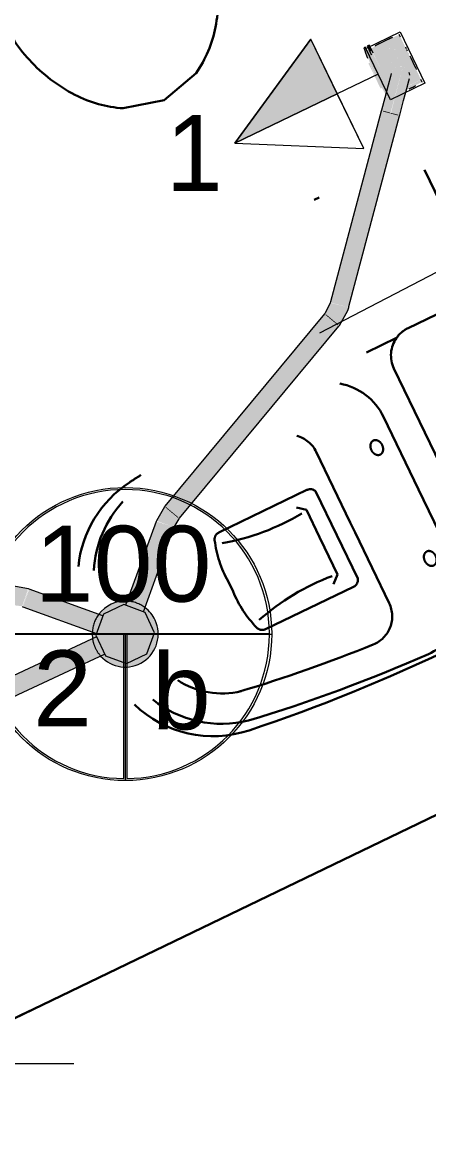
# Model space of a CAD drawing. Header units: metres. Extents: x 4 to 129, y -16 to 26.
# Drawn here: x 37.082 to 37.618, y 18.86 to 20.316 of the extents above; entities that cross this region are included whole.
import ezdxf

# ---------------------------------------------------------------- set-up
doc = ezdxf.new("R2010")
doc.units = ezdxf.units.M
doc.linetypes.add('Hidden 1_5', pattern=[0.0022, 0.0015, -0.0007000000000000001])
doc.linetypes.add('IMPORT-_Tracejado pequeno', pattern=[2.25, 1.5, -0.7500000000000001])
for name, color, linetype, lineweight in [('A-ANNO-NOTE', 7, 'Continuous', 9), ('A-DETL', 7, 'Continuous', 9), ('A-GENM', 7, 'Continuous', 9), ('Dispositivos elétricos', 7, 'Continuous', 70), ('E-LITE-EQPM-IDEN', 7, 'Continuous', 9), ('E-POWR-CNDT', 7, 'Continuous', 30), ('Identificadores de dispositivos elétricos', 7, 'Continuous', 9), ('KIRYA - PAREDE', 7, 'Continuous', 50), ('KIRYA - PISO', 7, 'Continuous', 9), ('LAYOUT-WC_COZINHA', 7, 'Continuous', 9)]:
    doc.layers.add(name, color=color, linetype=linetype, lineweight=lineweight)
doc.layers.add('Base Revit Coremas_dwg', color=7, linetype='Continuous', lineweight=9, true_color=0x767676)
doc.styles.add('Arial', font='arial.ttf', dxfattribs={"height": 0.09999999999999994})
doc.styles.add('Century Gothic', font='GOTHIC.TTF', dxfattribs={"height": 0.1})

# ---------------------------------------------------------------- blocks, each defined once
blk = doc.blocks.new('1_a_1 Tomada 2P_T_Conjunto 4x2 - a_ Tomada 2P_T 10A-8248283-PLANTA BAIXA - TÉRREO')
at = {"layer": 'A-GENM', "true_color": 0xfbfbfb}
for points in [[(-0.02855372446282365, 0.002894987249970046), (-0.02434204325597126, -3.898321665474214e-14), (0.03945262852543798, -4.006608378404053e-14), (0.03945262852543798, 0.002040112774507364), (-0.003174180018051857, 0.004885675911879998), (-0.02818340778637618, 0.002924033681861329)], [(-0.0184999999999893, 0.005586397029234348), (-0.01849999999999146, 0.003683568595143493), (0.001986879522798938, 0.004978803888993201), (0.01850000000000879, 0.003683568595143493), (0.01850000000000662, 0.005586397029233266), (-0.01641867732698945, 0.005586397029233266)]]:
    blk.add_hatch(color=7, dxfattribs=at).paths.add_polyline_path(points)
at = {"layer": 'A-GENM'}
for p, q in [((0.03945262852542796, -2.707167823245982e-16), (0.03945262852542796, 0.002040112774547159)), ((0.02598414132514437, -1.782984656263635e-16), (0.03945262852542796, -2.707167823245982e-16))]:
    blk.add_line(p, q, dxfattribs=at)
blk.add_arc((-2.089595163567992e-15, -0.2479059238677093), 0.2530405721040361, 81.03017697777777, 84.29390694675163, dxfattribs=at)
blk = doc.blocks.new('Base Revit Coremas_dwg_A$C0A671FCF-8225575-PLANTA BAIXA - TÉRREO')
at = {"layer": 'LAYOUT-WC_COZINHA', "color": 254, "linetype": 'IMPORT-_Tracejado pequeno', "lineweight": 30, "true_color": 0xe3e3e3}
for p, q in [((0.08040689981498872, 0.4244214401435329), (0.09866951055823849, 0.4244214401435329)), ((0.07540689981510695, 0.4100000908572384), (0.1036695105581203, 0.4100000908572384)), ((-1.443081600882579e-07, 0.01200009085732745), (-1.443081600882579e-07, 0.3980000908572947)), ((0.1293647724228322, 0.4050000908573566), (0.2391855316118381, 0.4050000908573566)), ((0.1499998556919309, 0.3700000908572748), (0.1499998556919309, 0.04000009085734747)), ((0.3131804608594848, 0.1414594128632416), (0.3131804608594848, 0.2685407688513806)), ((0.3228011564160624, 0.2758127261447498), (0.4516783247884178, 0.2758127261447498)), ((0.4686895868244392, 0.1975000908571474), (0.4686895868244392, 0.2125000908574748)), ((0.3228011564160624, 0.1341874555698723), (0.4516783247884178, 0.1341874555698723)), ((0.1099998556919673, 9.085738383873833e-08), (0.01199985569178353, 9.085738383873833e-08)), ((0.1734533190032129, 0.005000090857265604), (0.1293647724228322, 0.005000090857265604))]:
    blk.add_line(p, q, dxfattribs=at)
at = {"layer": 'LAYOUT-WC_COZINHA', "color": 254, "linetype": 'IMPORT-_Tracejado pequeno', "lineweight": 30, "true_color": 0xe3e3e3, "flags": 128}
for points in [[(0.01199985569178352, 0.4100000908572384), (0.07540689981510695, 0.4100000908572384), (0.07540689981510695, 0.4194214401434238), (0.1036695105581203, 0.4194214401434238), (0.1036695105581203, 0.4100000908572384), (0.1099998556919673, 0.4100000908572384)], [(0.1899998556918945, 0.3185451441238456), (0.1899998556918945, 0.2125000908574748), (0.1899998556918945, 0.1975000908571474), (0.1899998556918945, 0.09145503759077657)], [(0.2899998556918035, 0.09433132169283454), (0.2899998556918035, 0.1975000908571474), (0.2899998556918035, 0.2125000908574748), (0.2899998556918035, 0.3156688600217877)], [(0.3451104784980999, 0.1488893288790223), (0.3348122188333491, 0.1577104572766075), (0.3348122188333491, 0.1975000908571474), (0.3348122188333491, 0.2125000908574748), (0.3348122188333491, 0.2522897244380147), (0.3451104784980999, 0.2611108528355999)]]:
    blk.add_lwpolyline(points, dxfattribs=at)
at = {"layer": 'LAYOUT-WC_COZINHA', "color": 254, "linetype": 'IMPORT-_Tracejado pequeno', "lineweight": 30, "true_color": 0xe3e3e3}
for centre, radius, start, end in [((0.0804068998151024, 0.4194214401435375), 0.004999999999995452, 90.00000000130282, 180.0000000013028), ((0.0986695105581248, 0.4194214401435375), 0.004999999999995411, 359.9999999986969, 89.99999999869725), ((0.01199985569178352, 0.3980000908572947), 0.0119999999999436, 89.99999999999994, 180), ((0.1099998556921102, 0.3700000908576311), 0.03999999999960731, 61.04497562834473, 90.0000000002048), ((0.1099998556917399, 0.3700000908572748), 0.04000000000000004, 359.9999999999996, 61.0449756281394), ((0.2699998556918217, 0.3185451441236183), 0.08000000000000004, 88.144253977812, 180), ((0.2391855316111347, -1.863694292102843), 2.268694382960202, 82.65628688072741, 89.9999999999823), ((0.2072988141585484, -1.616659724237025), 2.016220365334689, 80.95018933464448, 88.144253977812), ((0.5099998556918746, 0.2376208889824679), 0.1500000000000472, 20.47657203908017, 82.65628688076455), ((0.4941103876572015, 0.2316343989730285), 0.1460122424526578, 25.55250584304786, 78.01273663653663), ((0.3299998556917672, 0.3156688600215602), 0.04000000000000004, 86.36665021182142, 180), ((0.2072988141585484, -1.616659724237025), 1.976220365334689, 80.95018933464448, 86.36665021182148), ((0.4941103876572015, 0.2316343989730285), 0.1060122424526576, 30.84377832649094, 78.01273663653664), ((0.2184866490352315, 0.2869693177223061), 0.0105648709585616, 142.6346079894927, 162.4481537501715), ((0.2167504269252774, 0.2882950987802995), 0.008380342948023095, 118.4775112105321, 142.6346079894723), ((0.2156466547354804, 0.2903298984579975), 0.006065451422415544, 89.99999999920165, 118.4775112095247), ((0.215646654735536, 0.2903298984584468), 0.006065451421966339, 61.5224887893983, 89.99999999972705), ((0.2145428825456251, 0.2882950987802995), 0.008380342948023011, 37.36539201052814, 61.52248878946838), ((0.2128066604357849, 0.2869693177216553), 0.01056487095886592, 17.5518462530081, 37.36539201368795), ((0.2212223314438254, 0.2861040380127256), 0.01343413344507299, 162.4481537495869, 179.9999999996452), ((0.2212223314445726, 0.28610403801278), 0.01343413344582019, 179.9999999998771, 197.5518462499205), ((0.2184866490358739, 0.2852387583029661), 0.01056487095913849, 197.5518462481666, 217.3653920088638), ((0.2167504269252793, 0.2839129772448657), 0.008380342948025888, 217.3653920105317, 241.522488789464), ((0.2145428825456222, 0.2839129772448669), 0.0083803429480274, 298.4775112105374, 322.6346079894653), ((0.2128066604351425, 0.2852387583036168), 0.0105648709594428, 322.6346079879555, 342.4481537486532), ((0.210070978027305, 0.2861040380127258), 0.01343413344507242, 3.544173785096128e-10, 17.55184625041336), ((0.210070978026557, 0.28610403801278), 0.01343413344582034, 342.448153750079, 1.229347995479278e-10), ((0.2156466547354803, 0.2818781775671648), 0.006065451422414936, 241.5224887904733, 270.0000000007993), ((0.2156466547355356, 0.2818781775667178), 0.006065451421967958, 270.0000000002765, 298.4775112105973), ((0.3228011564158351, 0.265812726144759), 0.009999999999999953, 90, 164.1687943299009), ((0.4516783247884178, 0.265812726144759), 0.01000000000000008, 18.52205301586485, 90), ((0.3186658405227263, 0.2212504363133121), 0.1502787177213154, 356.6619252001738, 18.52205301586498), ((0.3699371579655235, 0.5616455966330705), 0.3120640321474478, 264.8947774507458, 285.6229580482126), ((0.3186658405227263, 0.1887497454010827), 0.1502787177213154, 341.477946984135, 3.338074799826176), ((0.3699371579655235, -0.1516454149186757), 0.3120640321474477, 74.37704195178738, 95.10522254925417), ((0.2184866490358739, 0.1247614234116561), 0.01056487095913849, 142.634607991136, 162.4481537518331), ((0.2167504269252774, 0.1260872044697586), 0.008380342948023187, 118.4775112105319, 142.6346079894719), ((0.2156466547354807, 0.1281220041474557), 0.006065451422416657, 89.99999999920428, 118.4775112095218), ((0.2156466547355352, 0.1281220041479026), 0.006065451421969684, 61.52248878940643, 89.99999999971894), ((0.2145428825456239, 0.1260872044697574), 0.008380342948024746, 37.36539201053036, 61.52248878946573), ((0.2128066604351425, 0.1247614234110054), 0.01056487095944277, 17.55184625134644, 37.36539201204427), ((0.3228011564158351, 0.1441874555698632), 0.009999999999999926, 195.8312056700992, 269.9999999999999), ((0.4516783247884178, 0.1441874555698632), 0.01000000000000001, 269.9999999999999, 341.4779469841352), ((0.2212223314445726, 0.1238961437018422), 0.01343413344582021, 162.448153750079, 180.0000000001226), ((0.2212223314438254, 0.1238961437018966), 0.01343413344507302, 180.0000000003548, 197.5518462504131), ((0.2184866490352315, 0.1230308639923161), 0.01056487095856161, 197.551846249828, 217.365392010507), ((0.2167504269252756, 0.1217050829343207), 0.008380342948020392, 217.3653920105236, 241.5224887894719), ((0.2145428825456268, 0.1217050829343207), 0.008380342948020373, 298.4775112105274, 322.6346079894757), ((0.2128066604357849, 0.1230308639929668), 0.01056487095886592, 322.6346079863118, 342.4481537469918), ((0.210070978026557, 0.1238961437018422), 0.01343413344582042, 359.9999999998768, 17.55184624992079), ((0.210070978027305, 0.1238961437018964), 0.01343413344507242, 342.4481537495862, 359.9999999996452), ((0.2156466547354808, 0.1196702832566264), 0.006065451422417244, 241.5224887904788, 270.0000000007938), ((0.2156466547355356, 0.1196702832561771), 0.006065451421967988, 270.0000000002765, 298.4775112105972), ((0.4941103876572015, 0.1783657827413663), 0.146012242452658, 291.6506196178955, 331.0088148000888), ((0.2699998556918217, 0.09145503759077657), 0.08000000000000008, 180.0000000000003, 233.9618157929196), ((0.3299998556917672, 0.09433132169283454), 0.04000000000000005, 180.0000000000004, 229.3290231416192), ((0.5099998556918746, 0.1723792927321543), 0.150000000000047, 277.3437131192351, 328.6584385397289), ((0.1099998556917399, 0.04000009085734747), 0.04000000000000004, 298.9550243718606, 0), ((0.2391855316111352, 2.273694473817457), 2.268694382960191, 276.8873696508118, 277.3437131192723), ((0.01199985569178353, 0.01200009085732745), 0.01199999999994362, 180, 269.9999999999997), ((0.1099998556921102, 0.04000009085699121), 0.03999999999960736, 269.9999999997949, 298.9550243716549)]:
    blk.add_arc(centre, radius, start, end, dxfattribs=at)
blk = doc.blocks.new('Base Revit Coremas_dwg_A$C331B23C5-8225576-PLANTA BAIXA - TÉRREO')
at = {"layer": 'LAYOUT-WC_COZINHA', "color": 254, "linetype": 'IMPORT-_Tracejado pequeno', "lineweight": 30, "true_color": 0xe3e3e3, "flags": 128}
for points in [[(-1.267274355257087e-07, 0.5979727702970533), (-1.267274355257087e-07, 4.820548488169152e-08), (0.4999998732725635, 4.820548704742578e-08), (0.4999998732725645, 0.8000000489505452), (0.1409719285838663, 0.8000000489505452)], [(0.2158567396015769, 0.5819476244600992), (0.2691504005831575, 0.5957995148005466), (0.3224440615647382, 0.5819476244600992)], [(0.06867299993405142, 0.423596139773963), (0.1726194605487308, 0.4126463716479521), (0.1737371644028372, 0.3868362044545393), (0.07226776575203077, 0.3752091338487845)], [(0.3224440615647382, 0.2180524726959448), (0.2691504005831575, 0.2042005823554973), (0.2158567396015769, 0.2180524726959448)]]:
    blk.add_lwpolyline(points, dxfattribs=at)
at = {"layer": 'LAYOUT-WC_COZINHA', "color": 254, "linetype": 'IMPORT-_Tracejado pequeno', "lineweight": 30, "true_color": 0xe3e3e3}
for centre, radius in [((0.06942704956395573, 0.400000048578022), 0.02495313953718424), ((0.1988713163498232, 0.400000048578022), 0.02173008093745843)]:
    blk.add_circle(centre, radius, dxfattribs=at)
for centre, radius, start, end in [((0.2923067341939714, 0.4448163543906958), 0.1570018691099644, 119.1394472502954, 143.3879959260345), ((0.2459940669868957, 0.4448163543229385), 0.1570018691620678, 36.61200409065127, 60.86055276638437), ((0.3287923454925021, 0.4177078858213008), 0.2024558997343413, 143.3879958816388, 162.89389502424), ((0.1926488796041213, 0.4051813810081058), 0.2234596762773276, 17.10610440788717, 36.61200355049225), ((0.3863307576896204, 0.4000000494470442), 0.2626575305031527, 162.8938953998536, 176.1274529998824), ((0.2162295663988516, 0.412438496348841), 0.1987875358598535, 356.4125697290415, 17.10610477785938), ((0.1988713163498232, 0.400000048578022), 0.03065085100652058, 206.0080416980914, 155.2875835932288), ((0.151970049287911, 0.4000000488533715), 0.2626575247377333, 342.8938951767378, 359.99999993993), ((0.386330752150343, 0.4000000488329079), 0.2626575249916183, 184.1095773569388, 197.1061048015497), ((0.3287923454925021, 0.3822922131973883), 0.2024558997343802, 197.10610497576, 216.6120041183611), ((0.2095084556883649, 0.3822922131125779), 0.2024558996954868, 323.3879959033611, 342.8938950459649), ((0.2923067385293052, 0.3551837436966707), 0.1570018720344575, 216.6120028575888, 240.860551533322), ((0.2459940626515618, 0.3551837437644281), 0.1570018720865611, 299.1394484500045, 323.3879971257252)]:
    blk.add_arc(centre, radius, start, end, dxfattribs=at)
blk = doc.blocks.new('Base Revit Coremas_dwg-8208185-PLANTA BAIXA - TÉRREO')
at = {"layer": 'KIRYA - PAREDE', "color": 254, "linetype": 'IMPORT-_Tracejado pequeno', "lineweight": 30, "true_color": 0xe3e3e3, "flags": 128}
for points in [[(24.30190031027981, 20.1209380877048), (25.02841081225509, 18.61460047049561), (23.85748469532794, 18.049859796648), (23.31917565528945, 19.16598290084137)], [(23.31917565528945, 19.16598290084137), (23.85748469532794, 18.049859796648), (25.02841081225509, 18.61460047049561), (24.30190031027981, 20.1209380877048)]]:
    blk.add_lwpolyline(points, dxfattribs=at)
at = {"layer": 'KIRYA - PISO', "color": 254, "linetype": 'IMPORT-_Tracejado pequeno', "lineweight": 30, "true_color": 0xe3e3e3, "flags": 128}
blk.add_lwpolyline([(23.46651038266418, 18.8605009545206), (24.63743649959133, 19.42524162836822)], close=True, dxfattribs=at)
at = {"rotation": 205.7481327013867}
for name, p in [('Base Revit Coremas_dwg_A$C331B23C5-8225576-PLANTA BAIXA - TÉRREO', (23.94237105485581, 20.86638146458631)), ('Base Revit Coremas_dwg_A$C331B23C5-8225576-PLANTA BAIXA - TÉRREO', (23.94237105485581, 20.86638146458631)), ('Base Revit Coremas_dwg_A$C0A671FCF-8225575-PLANTA BAIXA - TÉRREO', (24.37940426207547, 19.96024204945979)), ('Base Revit Coremas_dwg_A$C0A671FCF-8225575-PLANTA BAIXA - TÉRREO', (24.37940426207547, 19.96024204945979))]:
    blk.add_blockref(name, p, dxfattribs=at)
blk = doc.blocks.new('PVC Corrugado Amarelo_Caixa de Octogonal 4x4 - PVC Corrugado Amarelo_Caixa de Octogonal 4x4-V6-PLANTA BAIXA - TÉRREO')
at = {"layer": 'Dispositivos elétricos', "linetype": 'Hidden 1_5', "lineweight": 9, "true_color": 0xffff00}
h = blk.add_hatch(color=2, dxfattribs=at)
h.paths.add_polyline_path([(-0.02174999999996257, -0.03767210506461061), (-0.01125862846192531, -0.04201777344356193), (0.001312461658506351, -0.04332721114466299), (0.01209039982542736, -0.04167324246403752), (0.02175000000003837, -0.03767210506461494), (0.03075914498165287, -0.03075914498160414), (0.03767210506466043, -0.02174999999998856), (0.04201777344360958, -0.0112586284619448), (0.04325776934617696, 0.001839924485303499), (0.04122203703307741, 0.01317970609635563), (0.0381862979916525, 0.02050862846199468), (0.03415349220933538, 0.01647582267967973), (0.03580033188484782, 0.01415786907495426), (0.03580033188484998, -0.01482898300413264), (0.01419168887874803, -0.03580033188480017), (-0.01527961800180927, -0.03534969688710188), (-0.03580033188480342, -0.0141916888788195), (-0.03599894498664045, -0.01250000000004264), (-0.04150358051651571, -0.01250000000004264), (-0.03767210506458354, -0.02174999999998423), (-0.03075914498157815, -0.03075914498160414)])
h.paths.add_polyline_path([(-0.04150358051656011, 0.01249999999995601), (-0.03580033188481208, 0.01249999999995817), (-0.03534969688708672, 0.01527961800185258), (-0.03415349220928991, 0.0164758226796754), (-0.03833068379081384, 0.02016005030726432), (-0.04116170278497485, 0.01332536585622049)])
h.paths.add_polyline_path([(-0.01647582267962342, 0.03415349220934405), (-0.01415786907490228, 0.03580033188482616), (0.0148289830041857, 0.035800331884824), (0.0164758226796689, 0.03415349220934188), (0.02016005030726216, 0.0383306837908734), (0.01125862846199461, 0.04201777344358575), (-0.001312461658431633, 0.04332721114468897), (-0.01317970609631881, 0.0412220370330471), (-0.02050862846191888, 0.03818629799163734), (-0.0165854417756894, 0.03426311130540786)])
blk.add_hatch(color=2, dxfattribs=at).paths.add_polyline_path([(-0.01482898300411098, -0.03580033188480017), (0.01482898300418462, -0.03580033188480017), (0.03580033188484998, -0.01482898300413264), (0.0358003318848489, 0.01482898300415863), (0.0148289830041857, 0.035800331884824), (-0.01482898300412614, 0.03580033188482616), (-0.03580033188477418, 0.01482898300416296), (-0.03580033188480234, -0.01482898300412398)])
at = {"layer": 'A-DETL', "linetype": 'Hidden 1_5'}
for radius, start, end in [(0.04350000000000004, 118.3243657292012, 151.6756342707939), (0.04349999999999999, 28.32028106570824, 61.67971893435865), (0.04350000000000005, 163.2906832808272, 179.9999999999999), (0.04350000000000005, 179.9999999999998, 196.7093167193346)]:
    blk.add_arc((2.876365812198856e-16, 4.272249221060065e-16), radius, start, end, dxfattribs=at)
at = {"layer": 'Dispositivos elétricos', "lineweight": 9}
for p, q in [((-0.01482898300414687, 0.03580033188481292), (-0.03580033188481198, 0.01482898300414765)), ((0.01482898300414769, 0.03580033188481289), (-0.01482898300414687, 0.03580033188481292)), ((0.03580033188481276, 0.01482898300414777), (0.01482898300414769, 0.03580033188481289)), ((-0.03580033188481198, 0.01482898300414765), (-0.0358003318848119, -0.01482898300414678)), ((0.03580033188481276, -0.01482898300414668), (0.03580033188481276, 0.01482898300414777)), ((-0.0358003318848119, -0.01482898300414678), (-0.01482898300414674, -0.03580033188481186)), ((0.01482898300414763, -0.0358003318848118), (0.03580033188481276, -0.01482898300414668)), ((-0.01482898300414674, -0.03580033188481186), (0.01482898300414764, -0.0358003318848118))]:
    blk.add_line(p, q, dxfattribs=at)
for radius, start, end in [(0.04349999999999999, 61.74524862132738, 118.2588360422306), (0.04350000000000005, 151.7411639577626, 163.2251535938584), (0.04350000000000006, 359.9999999999996, 28.25475137874136), (0.0435, 196.7748464063011, 359.999999999999)]:
    blk.add_arc((2.876365812198856e-16, 4.272249221060065e-16), radius, start, end, dxfattribs=at)
blk = doc.blocks.new('PVC Corrugado Amarelo_Caixa de Luz 4x2 - Linha Eletroduto Corrugado _Amarelo_-1222741-PLANTA BAIXA - TÉRREO')
at = {"layer": 'E-POWR-CNDT', "linetype": 'Hidden 1_5', "lineweight": 9, "true_color": 0xffff00}
h = blk.add_hatch(color=2, dxfattribs=at)
h.paths.add_polyline_path([(-0.03100000000001461, 4.114895091333892e-14), (-0.03151282378450563, 0.002755382545298318), (-0.03446410161515144, 0.002224358613272426), (-0.03432892807909761, 4.114895091333892e-14), (-0.03125881904511913, 4.114895091333892e-14)])
h.paths.add_polyline_path([(-0.03100000000001461, 0.005755382545298718), (-0.03100000000001461, 0.04750000000004009), (-0.03446410161515144, 0.04750000000004118), (-0.03500000000001587, 0.04305701873256577), (-0.03446410161515577, 0.005755382545299802), (-0.03103347421607239, 0.005755382545297636)])
h = blk.add_hatch(color=2, dxfattribs=at)
h.paths.add_polyline_path([(0.02517802956384884, 4.223181804263731e-14), (0.02165517304846983, 0.002755382545298318), (-0.03100000000001677, 0.002755382545298318), (-0.03100000000001461, 4.114895091333892e-14), (0.02455455850508264, 4.114895091333892e-14)])
h.paths.add_polyline_path([(0.03099999999998213, 0.02728528925330171), (0.03099999999998429, 0.04750000000003901), (-0.03100000000001461, 0.04750000000004009), (-0.03100000000001461, 0.005755382545298718), (0.01843194348448973, 0.005755382545297636), (0.004174682452680724, 0.01875000000003905), (0.002536742497470146, 0.02404228792120664), (0.003368354858967757, 0.02930335298758727), (0.004878483267014457, 0.03216721107870852), (0.007078376313821576, 0.0345426355792111), (0.009818114923732498, 0.03626774523493516), (0.0129109904380925, 0.03722497667373413), (0.016146228501873, 0.03734909615496178), (0.01930335298746827, 0.03663164514108379), (0.02216721107856569, 0.03512151673307824), (0.02537426535435685, 0.03233893632156386), (0.02992829395149479, 0.0281472510665526)])
h.paths.add_polyline_path([(-0.006339745962170753, 0.02000000000004093), (-0.00902767952410324, 0.01708583370432774), (-0.0117425066261737, 0.01561797608511552), (-0.01346665391458856, 0.01520186884185197), (-0.0164650195247126, 0.01519287347948316), (-0.01854434416926489, 0.01573679357495172), (-0.02057615314432202, 0.01678184381903466), (-0.02306010177710132, 0.01921786634624879), (-0.02435551345639692, 0.02167850471764255), (-0.02494369316325656, 0.02457230711313657), (-0.0247814959923716, 0.02665970271476946), (-0.02465925826290881, 0.02758819045106766), (-0.02234166307077605, 0.03171842120474463), (-0.02088988503203372, 0.03297742123661923), (-0.02000000000001495, 0.03366025403788296), (-0.01653334608543927, 0.03479813115822762), (-0.01287447118818225, 0.03472016882326918), (-0.0110206207261733, 0.03408300898470074), (-0.009423846855714471, 0.03321815618105144), (-0.007928932188155552, 0.03207106781190899), (-0.005958482115667432, 0.02907954765097051), (-0.005169503709156294, 0.02628750849587498), (-0.005205655830762197, 0.02343788887782284), (-0.006189464599334048, 0.0203628113043692)])
for points in [[(-0.006250000000011574, 0.04750000000004009), (-0.006510231152289344, 0.04796875000003945), (-0.006736310481325672, 0.04750000000004009)], [(-1.51601398101775e-14, 0.04750000000004009), (-1.51601398101775e-14, 0.04796875000004053), (-0.0002260793290536526, 0.04750000000003901)], [(0.006249999999983419, 0.04750000000003685), (0.00605000911396931, 0.04796875000003836), (0.005823929784932983, 0.04750000000003901)], [(0.01131370849897035, 0.04750000000004118), (0.01131370849896602, 0.04796875000004053), (0.008971900276922197, 0.04750000000004009)], [(0.03499999999998338, 0.02371064479631466), (0.03446410161512112, 0.04750000000004009), (0.03099999999998429, 0.04750000000003901), (0.03149999999998201, 0.02688314455398625), (0.03492706804145642, 0.02376786972539744)], [(-0.006339745962170753, 0.02000000000004093), (-0.005143890057807556, 0.02390704650178372), (-0.005169503709156294, 0.02628750849587498), (-0.005958482115667432, 0.02907954765097051), (-0.006339745962172919, 0.03000000000004083), (-0.009423846855714471, 0.03321815618105144), (-0.01145565583076511, 0.03426320642512787), (-0.01287447118818225, 0.03472016882326918), (-0.01653334608543927, 0.03479813115822762), (-0.01758819045103962, 0.03465925826293036), (-0.02170084635914771, 0.03235514872411944), (-0.02329115087995571, 0.03048102460062023), (-0.02366025403785925, 0.03000000000003974), (-0.02493152750491822, 0.02552010023629302), (-0.02480345210247295, 0.02350707049890772), (-0.02387718917431774, 0.02052372774862574), (-0.0224030082108337, 0.01836152533835901), (-0.02057615314432202, 0.01678184381903466), (-0.01801153715604325, 0.01551609768394949), (-0.0164650195247126, 0.01519287347948316), (-0.01346665391458856, 0.01520186884185197), (-0.0117425066261737, 0.01561797608511552), (-0.008693259193828016, 0.0173424434490749), (-0.006781843819008777, 0.01942384685572952), (-0.006533685304818624, 0.01974725332791243)], [(-0.03709680190076527, 0.002755382545298318), (-0.0372201617724067, 0.005755382545297636), (-0.03945262852544448, 0.005755382545299802), (-0.03945262852544664, 0.002755382545300483), (-0.03713974881494039, 0.002755382545300483)], [(-0.03100000000001677, 0.002755382545298318), (-0.03152678603941915, 0.005755382545298718), (-0.03695216513219123, 0.005184428937365533), (-0.03639532536544526, 0.002755382545300483), (-0.03101602574112349, 0.0027553825452994)], [(-1.51601398101775e-14, 0.002755382545298318), (-1.51601398101775e-14, 0.005755382545299802), (-0.03100000000001677, 0.005256066184264651), (-0.03050298417077443, 0.002755382545300483), (-0.001446907705847218, 0.002755382545300483)], [(0.02194454999304416, 0.002755382545298318), (0.01772990158506233, 0.005755382545297636), (-1.51601398101775e-14, 0.005755382545299802), (-1.51601398101775e-14, 0.002755382545298318), (0.02188395926814356, 0.002755382545298318)]]:
    blk.add_hatch(color=2, dxfattribs=at).paths.add_polyline_path(points)
at = {"layer": 'A-DETL', "linetype": 'Hidden 1_5'}
for start, end in [(74.9999999999996, 86.02649648135417), (68.90273071043197, 69.45753246797958)]:
    blk.add_arc((0.015, 0.0250000000000001), 0.01249999999999999, start, end, dxfattribs=at)
at = {"layer": 'E-POWR-CNDT', "lineweight": 9}
for p, q in [((-0.03446410161513774, 0.04749999999999995), (-0.03499999999999998, 0.04749999999999995)), ((-0.03100000000000001, 0.04750000000000003), (-0.03499999999999998, 0.04750000000000003)), ((-0.01385640646055089, 0.04796874999999998), (-0.01599999999999994, 0.04796874999999998)), ((-0.01058539125399396, 0.04796874999999997), (-0.0125, 0.04796874999999997)), ((-0.01207407282861328, 0.04796874999999997), (-0.01249999999999995, 0.04796874999999997)), ((-3.721301198789371e-17, 0.04796874999999995), (-0.003235238063781537, 0.04796874999999996)), ((0.01250000000000001, 0.04796874999999994), (-4.276412711101949e-17, 0.04796874999999995)), ((0.01600000000000006, 0.04796874999999992), (0.006302437858225588, 0.04796874999999994)), ((0.01250000000000006, 0.04796874999999994), (0.01140744391349524, 0.04796874999999994)), ((0.01249999999998633, 0.04750000000004009), (0.01249999999998416, 0.04796875000003945)), ((0.01249999999998633, 0.04750000000004009), (0.01249999999998416, 0.04796875000003945)), ((0.01599999999998553, 0.04750000000003901), (0.01599999999998553, 0.04796875000003945)), ((0.03500000000000001, 0.04750000000000003), (0.03100000000000001, 0.04750000000000003)), ((0.03500000000000001, 0.04749999999999995), (0.03446410161513776, 0.04749999999999995)), ((-0.03500000000001587, 0.03750000000004129), (-0.03546034755737185, 0.03750000000003912)), ((-0.03500000000001587, 0.03750000000004129), (-0.03546034755737185, 0.03750000000003912)), ((-0.03546034755735734, 0.03749999999999998), (-0.03546034755735734, 0.02499999999999994)), ((-0.03546034755735734, 0.03749999999999993), (-0.03546034755735734, 0.03124999999999985)), ((-0.03500000000001587, 0.03500000000003969), (-0.03546034755737185, 0.03500000000003969)), ((-0.03546034755735734, 0.03500000000000005), (-0.03546034755735734, 0.03130043078468505)), ((0.03546034755734152, 0.03750000000004129), (0.03499999999998555, 0.03750000000003912)), ((0.03546034755734152, 0.03750000000004129), (0.03499999999998555, 0.03750000000003912)), ((0.03546034755734152, 0.03500000000004186), (0.03499999999998555, 0.03500000000003969)), ((0.03546034755735734, 0.02823523806378151), (0.03546034755735734, 0.03749999999999998)), ((0.03546034755735734, 0.03124999999999987), (0.03546034755735734, 0.03749999999999993)), ((0.03546034755735734, 0.03130043078468501), (0.03546034755735734, 0.03500000000000005)), ((-0.03546034755735734, 0.02499999999999987), (-0.03546034755735734, 0.01249999999999997)), ((-0.03546034755735734, 0.01874999999999996), (-0.03546034755735734, 0.01249999999999992)), ((-0.03546034755735734, 0.0186995692153137), (-0.03546034755735734, 0.01500000000000006)), ((-0.03546034755737185, 0.01500000000003991), (-0.03500000000001587, 0.01500000000003882)), ((-0.03945262852544448, 0.005755382545299802), (-0.03945262852544448, 0.002755382545298318)), ((-0.03709680190075201, 0.005755382545258425), (-0.0394526285254279, 0.005755382545258425)), ((-0.0394526285254279, 0.002755382545258425), (-0.03709680190075167, 0.002755382545258425)), ((-0.03100000000000469, 0.00575538254525846), (-0.03710199885295151, 0.00575538254525846)), ((-0.03710199885295151, 0.00275538254525846), (-0.03709680190075156, 0.00275538254525846)), ((-0.03695216513217548, 0.00275538254525846), (-0.03100000000000465, 0.00275538254525846)), ((-0.03546034755737185, 0.01250000000004047), (-0.03500000000001587, 0.01250000000003939)), ((-0.03546034755737185, 0.01250000000004047), (-0.03500000000001587, 0.01250000000003939)), ((-0.02760979063237883, 0.005755382545258329), (-0.03100000000000465, 0.005755382545258329)), ((-0.03100000000000341, 0.002755382545258328), (-0.02677172877433668, 0.002755382545258328))]:
    blk.add_line(p, q, dxfattribs=at)
blk.add_arc((0.015, 0.0250000000000001), 0.0125, 69.68557577862504, 74.99999999999959, dxfattribs=at)
blk = doc.blocks.new('Fiação_PEX_Tags Lighting Fixture - 1_ FN-4481215-PLANTA BAIXA - TÉRREO')
at = {"layer": 'E-LITE-EQPM-IDEN', "color": 1, "lineweight": 25, "true_color": 0xff0000}
blk.add_line((-0.0009895564730001342, -0.001402714200512057), (-0.0009895564730001383, -0.003902714200512064), dxfattribs=at)
at = {"layer": 'E-LITE-EQPM-IDEN', "color": 5, "lineweight": 25, "true_color": 0x0000ff}
for p, q in [((1.044352699986642e-05, -0.001402714200512063), (1.044352699986249e-05, -0.003902714200512064)), ((1.044352699986642e-05, -0.001402714200512063), (1.044352699986324e-05, -0.003424883532718317)), ((0.0007313164145795625, -0.001402714200512064), (1.044352699986642e-05, -0.001402714200512063))]:
    blk.add_line(p, q, dxfattribs=at)
at = {"layer": 'E-LITE-EQPM-IDEN'}
for p, q in [((-0.003122870437784703, -0.00265271420051206), (0.002595434844132471, -0.002652714200512079)), ((-0.003122870437784703, -0.00265271420051206), (0.002595434844132471, -0.002652714200512079)), ((-0.003122870437784703, -0.00265271420051206), (0.002595434844132471, -0.002652714200512079)), ((-0.003122870437784703, -0.002652714200512061), (0.002595434844132471, -0.00265271420051208)), ((-0.00312287043778472, -0.002652714200512061), (0.002595434844132454, -0.00265271420051208)), ((-0.003122870437784703, -0.002652714200512061), (0.002595434844132471, -0.00265271420051208)), ((-0.003122870437784703, -0.002652714200512061), (0.002595434844132471, -0.00265271420051208)), ((-0.00312287043778472, -0.002652714200512061), (0.002595434844132454, -0.002652714200512079)), ((-0.00312287043778472, -0.002652714200512061), (0.002595434844132454, -0.00265271420051208)), ((-0.00312287043778472, -0.002652714200512061), (0.002595434844132454, -0.002652714200512079)), ((-0.00312287043778472, -0.00265271420051206), (0.002595434844132454, -0.002652714200512079)), ((-0.00312287043778472, -0.00265271420051206), (0.002595434844132454, -0.002652714200512079)), ((-0.00312287043778472, -0.00265271420051206), (0.002595434844132454, -0.002652714200512079)), ((-0.003122870437784703, -0.00265271420051206), (0.002595434844132471, -0.002652714200512078)), ((-0.003122870437784703, -0.00265271420051206), (0.002595434844132471, -0.002652714200512078)), ((-0.003122870437784703, -0.00265271420051206), (0.002595434844132471, -0.002652714200512079)), ((-0.003122870437784703, -0.00265271420051206), (0.002595434844132471, -0.002652714200512079)), ((-0.003122870437784703, -0.00265271420051206), (0.002595434844132471, -0.002652714200512079)), ((-0.003122870437784703, -0.00265271420051206), (0.002595434844132471, -0.002652714200512079)), ((-0.003122870437784703, -0.00265271420051206), (0.002595434844132471, -0.002652714200512079)), ((-0.003122870437784703, -0.00265271420051206), (0.002595434844132471, -0.002652714200512078)), ((-0.003122870437784705, -0.00265271420051206), (0.00259543484413247, -0.002652714200512078)), ((-0.002681485024812969, -0.002652714200512057), (0.00259543484413247, -0.002652714200512074))]:
    blk.add_line(p, q, dxfattribs=at)
blk = doc.blocks.new('Tag de Luminárias de Teto 2 - Tag de Luminárias de Teto 2-3493498-PLANTA BAIXA - TÉRREO')
at = {"layer": 'E-LITE-EQPM-IDEN'}
for p, q in [((-0.003861451443040973, 1.259376205309247e-17), (0.003861451443040971, -1.235969987410149e-17)), ((-0.003800000000000002, 9.765625000012382e-06), (0.003799999999999999, 9.765624999987827e-06)), ((1.470902172174639e-21, 1.170310894954888e-19), (-6.237551721879286e-18, -0.003861451443040972)), ((-3.906249999999958e-05, -9.765625000000229e-06), (-0.003800000000000002, -9.765625000012382e-06)), ((-3.906250000000614e-05, -0.00380956484615549), (-3.90625e-05, -9.765625000000424e-06)), ((0.003800000000000002, -9.765625000012382e-06), (3.906249999999958e-05, -9.765625000000229e-06)), ((3.90625e-05, -9.765625000000229e-06), (3.906250000000614e-05, -0.00380956484615549))]:
    blk.add_line(p, q, dxfattribs=at)
blk.add_circle((-2.98848752686665e-19, 1.169605258446771e-19), 0.003861451443040976, dxfattribs=at)
for centre, radius, start, end in [((-1.586231146433193e-18, 9.76562500001486e-06), 0.003800000000000003, 359.9999999999989, 179.9999999999988), ((1.057487430955462e-18, -9.765625000011598e-06), 0.003800000000000007, 180.0000000000004, 269.4110116299548), ((1.743201936965644e-18, -9.765625000013976e-06), 0.0038, 270.588988370044, 359.9999999999989)]:
    blk.add_arc(centre, radius, start, end, dxfattribs=at)

msp = doc.modelspace()

# ---------------------------------------------------------------- hatches: boundary and pattern name
at = {"layer": 'A-ANNO-NOTE', "lineweight": 5}
msp.add_hatch(color=256, dxfattribs=at).paths.add_polyline_path([(37.36230165385081, 20.15598156850015), (37.49740851349625, 20.22114395394411), (37.46265524125948, 20.29320094575501)])
at = {"layer": 'E-POWR-CNDT', "lineweight": 5, "true_color": 0xffff00}
for points in [[(37.56766431499076, 20.19623034442928), (37.58369055355197, 20.25664068855659), (37.57828984947074, 20.25676816082174), (37.57561201703454, 20.25595385060318), (37.57243349571137, 20.2539994024822), (37.57026460184413, 20.25159401806085), (37.56879513241498, 20.2487166714092), (37.56764439860986, 20.24445379220933), (37.55599393267725, 20.19932637597419), (37.56740789517378, 20.19629836995071)], [(37.57974638381623, 20.19302509671704), (37.59127977502446, 20.23774831010974), (37.59223340878287, 20.24033220750772), (37.59295090295644, 20.24432352989836), (37.59269118317046, 20.2467813810345), (37.59174421081019, 20.2497587307047), (37.58995513406166, 20.25257277104881), (37.58752070416945, 20.25477932372673), (37.58497043739983, 20.25611426275296), (37.58361598318395, 20.25635959816996), (37.56818068024667, 20.19609335807545), (37.57933469730428, 20.19313431288438)], [(37.50071892715184, 19.94388205311673), (37.56740789517378, 20.19526377892326), (37.55521190520125, 20.19803960486747), (37.48904854483831, 19.94697808466164), (37.50020795800391, 19.94401760793901)], [(37.5128009959773, 19.94067680540449), (37.5790782774873, 20.19216774737835), (37.56740789517378, 20.19526377892326), (37.50071892715184, 19.94388205311673), (37.51238930946535, 19.94078602157182)], [(37.56740789517377, 20.19526377892326), (37.56740789517378, 20.19629836995071), (37.55720093645764, 20.19900617037351), (37.55694451664066, 20.19803960486747), (37.5645372454745, 20.19602533255403)], [(37.57787127370689, 20.19248795297904), (37.5778712737069, 20.19352254400649), (37.56762797393, 20.19609335807545), (37.56766431499076, 20.19519575340182), (37.57620762778801, 20.19292930100912)], [(37.51092588586798, 19.94013966166645), (37.51118230568495, 19.9411062271725), (37.49025554861871, 19.94665787906095), (37.49035416897402, 19.94559712507473), (37.50926223994909, 19.94058100969654)], [(37.5002235443289, 19.91581570638662), (37.50768403890869, 19.92709264917523), (37.5121311945677, 19.93981945606577), (37.48821501703187, 19.9456913135549), (37.485158018287, 19.93808749733004), (37.48131554012672, 19.93151196175137), (37.50020795800391, 19.91582864518939)], [(37.27980517448951, 19.66986560790147), (37.48996694951658, 19.9230304318045), (37.48012324510151, 19.93074253275465), (37.27051503274649, 19.67757770885162), (37.27731588851191, 19.67193205912301)], [(37.2894230369487, 19.66188145348687), (37.49925709125959, 19.91531833085435), (37.48996694951658, 19.9230304318045), (37.27980517448951, 19.66986560790147), (37.28909531623253, 19.66215350695133)], [(37.4982962627363, 19.91611595125374), (37.49893207489973, 19.91688780441132), (37.48227636864998, 19.93071434135201), (37.48163763629682, 19.92994491235529), (37.49740653763514, 19.91685454599082)], [(37.28239941869361, 19.64998531662103), (37.28660603025493, 19.65797474707222), (37.28845658387938, 19.6613840779546), (37.26934011367219, 19.67678008845226), (37.26200545298561, 19.66520322545218), (37.2593107495321, 19.65838890494464), (37.28199917807367, 19.65013099229323)], [(37.2874957553561, 19.66218169835394), (37.28813448770927, 19.66295112735069), (37.27147586126976, 19.67678008845226), (37.2708371289166, 19.67601065945552), (37.28660603025493, 19.66292029309103)], [(37.230117207577, 19.54288867714099), (37.27031124079046, 19.65332087579182), (37.2585120614221, 19.65745045191118), (37.21877129043712, 19.54701825326035), (37.22707707824198, 19.54399519372725)], [(37.28048371180734, 19.64961839913274), (37.28048371180734, 19.65068257690521), (37.26029422126422, 19.65745045191118), (37.26048078991693, 19.6568988672992), (37.27895904873865, 19.65017333110703)], [(37.24186336533682, 19.53861342534941), (37.28165715793035, 19.64919129967245), (37.27031124079046, 19.65332087579182), (37.230117207577, 19.54288867714098), (37.24146312471687, 19.53875910102162)], [(37.05328236706058, 19.54416276388127), (37.06749482484965, 19.54764053017671), (37.08210198292277, 19.54581493576681), (37.08993403570122, 19.56899516919126), (37.06640434016552, 19.57261673571626), (37.04289691511786, 19.56643443744505), (37.05310236245978, 19.54454878499341)], [(37.18423146524081, 19.52149180408949), (37.18836104136017, 19.53329030418543), (37.09130082778228, 19.56816474990325), (37.08717125166292, 19.55681883276337), (37.18278528923308, 19.52201816910981)], [(37.08346877500385, 19.5466463617465), (37.0903611351615, 19.56717787243294), (37.08980955054952, 19.56699130378023), (37.08304167554355, 19.54680181323712)], [(37.17995621344923, 19.50974564632966), (37.18423146524081, 19.52149180408949), (37.08717125166292, 19.55681883276337), (37.08304167554355, 19.545019653395), (37.17915965434837, 19.51003557013221)], [(35.89906423405439, 18.89427684812699), (37.18542665336896, 19.49411749541617), (37.1801439250972, 19.50544634275413), (35.89396151038343, 18.90521967435281), (35.89847869690264, 18.89553253660113)], [(35.90434696232614, 18.88294800078903), (37.19052937703992, 19.48317466919035), (37.18542665336896, 19.49411749541617), (35.89906423405439, 18.89427684812699), (35.90416695772535, 18.88333402190117)]]:
    msp.add_hatch(color=2, dxfattribs=at).paths.add_polyline_path(points)

# ---------------------------------------------------------------- linework, layer by layer
at = {"layer": 'A-ANNO-NOTE'}
for p, q in [((37.53516066099341, 20.28098562303303), (37.58019628087523, 20.30270641818101)), ((37.58019628087523, 20.30270641818101), (37.61277747359721, 20.23515298835829)), ((37.46265524125945, 20.29320094575499), (37.36230165385078, 20.15598156850013)), ((37.36230165385078, 20.15598156850013), (37.46265524125945, 20.29320094575499)), ((37.49740851349623, 20.22114395394409), (37.46265524125945, 20.29320094575499)), ((37.532161785733, 20.14908696213319), (37.46265524125945, 20.29320094575499)), ((37.56774185371539, 20.21343219321031), (37.53516066099341, 20.28098562303303)), ((37.5514512573544, 20.24720890812166), (37.49740851349623, 20.22114395394409)), ((37.61277747359721, 20.23515298835829), (37.56774185371539, 20.2134321932103)), ((37.36230165385078, 20.15598156850013), (37.49740851349623, 20.22114395394409)), ((37.49740851349623, 20.22114395394408), (37.36230165385078, 20.15598156850013)), ((37.532161785733, 20.14908696213318), (37.49740851349623, 20.22114395394408)), ((37.36230165385078, 20.15598156850013), (37.532161785733, 20.14908696213318)), ((37.36230165385078, 20.15598156850013), (37.532161785733, 20.14908696213318))]:
    msp.add_line(p, q, dxfattribs=at)
at = {"layer": 'E-POWR-CNDT', "color": 57, "lineweight": 9, "true_color": 0x808040}
for p, q in [((37.55532582634832, 20.1984690266355), (37.48863685832637, 19.94708730082897)), ((37.5555822461653, 20.19943559214153), (37.55532582634832, 20.19846902663549)), ((37.5128009959773, 19.94067680540449), (37.57948996399924, 20.19205853121102)), ((37.57948996399925, 20.19205853121101), (37.57974638381623, 20.19302509671704)), ((37.48863685832636, 19.94708730082895), (37.48838043850938, 19.94612073532292)), ((37.48838043850939, 19.94612073532292), (37.48098781941056, 19.93178401521583)), ((37.51254457616031, 19.93971023989843), (37.51280099597729, 19.94067680540446)), ((37.4803490870574, 19.93101458621911), (37.27018731203033, 19.67784976231608)), ((37.48098781941047, 19.93178401521573), (37.48034908705739, 19.93101458621909)), ((37.2894230369487, 19.66188145348687), (37.49958481197577, 19.9150462773899)), ((37.49958481197584, 19.91504627738998), (37.50022354432892, 19.91581570638662)), ((37.26954857967718, 19.67708033331933), (37.25890710317397, 19.65853582020418)), ((37.27018731203026, 19.67784976231598), (37.26954857967718, 19.67708033331933)), ((37.25856508303064, 19.65759612758339), (37.21837104981717, 19.54716392893256)), ((37.25890710317397, 19.65853582020417), (37.25856508303065, 19.65759612758339)), ((37.28239941869361, 19.64998531662103), (37.28878430459554, 19.66111202449013)), ((37.28878430459562, 19.66111202449023), (37.2894230369487, 19.66188145348687)), ((37.24186336533682, 19.53861342534941), (37.28205739855029, 19.64904562400025)), ((37.28205739855029, 19.64904562400024), (37.28239941869361, 19.64998531662103)), ((37.09144650345438, 19.56856499052323), (37.09050681083371, 19.56890701066651)), ((37.18850671703238, 19.53323796184931), (37.09144650345449, 19.56856499052319)), ((37.08195630725068, 19.54541469514682), (37.08289599987135, 19.54507267500354)), ((37.08289599987135, 19.54507267500354), (37.17995621344923, 19.50974564632966)), ((37.1801439250972, 19.50544634275413), (35.89378150578263, 18.90560569546495)), ((35.90434696232614, 18.88294800078903), (37.19070938164072, 19.48278864807821))]:
    msp.add_line(p, q, dxfattribs=at)
at = {"layer": 'E-POWR-CNDT', "color": 57, "lineweight": 9, "true_color": 0x808040, "flags": 128}
for points in [[(37.56840323701427, 20.24776386744337), (37.56735791601044, 20.24382356658465), (37.56439240721953, 20.23264518521415), (37.55999027835679, 20.21605151487319), (37.5555822461653, 20.19943559214153)], [(37.57974638381623, 20.19302509671704), (37.58481702539768, 20.21213870230279), (37.58906082789775, 20.2281355669731), (37.59178577992019, 20.23840717804245), (37.59256737466519, 20.24135337201889)], [(37.50022354432892, 19.91581570638662), (37.51127868369686, 19.93553291844212), (37.51254457616031, 19.93971023989843)], [(37.09050681083371, 19.56890701066651), (37.06821717479714, 19.57266954744951), (37.0460470194857, 19.56825720440379), (37.04271691051706, 19.56682045855718)]]:
    msp.add_lwpolyline(points, dxfattribs=at)
at = {"layer": 'Identificadores de dispositivos elétricos'}
msp.add_line((37.47446597038818, 19.90624891399277), (37.71058375638264, 20.02938752412044), dxfattribs=at)

# ---------------------------------------------------------------- block references
at = {"layer": 'A-DETL', "linetype": 'Hidden 1_5'}
for name, p, rotation in [('PVC Corrugado Amarelo_Caixa de Luz 4x2 - Linha Eletroduto Corrugado _Amarelo_-1222741-PLANTA BAIXA - TÉRREO', (37.5514512573544, 20.24720890812166), 295.7481327013857), ('PVC Corrugado Amarelo_Caixa de Octogonal 4x4 - PVC Corrugado Amarelo_Caixa de Octogonal 4x4-V6-PLANTA BAIXA - TÉRREO', (37.21787277293464, 19.50924736944711), 24.99999999999993)]:
    msp.add_blockref(name, p, dxfattribs=dict(at, rotation=rotation))
at = {"layer": 'Base Revit Coremas_dwg', "color": 254, "linetype": 'IMPORT-_Tracejado pequeno', "lineweight": 30, "true_color": 0xe3e3e3}
msp.add_blockref('Base Revit Coremas_dwg-8208185-PLANTA BAIXA - TÉRREO', (13.31045168810228, 0), dxfattribs=at)
at = {"layer": 'Dispositivos elétricos', "lineweight": 9, "rotation": 115.7481327013866}
msp.add_blockref('1_a_1 Tomada 2P_T_Conjunto 4x2 - a_ Tomada 2P_T 10A-8248283-PLANTA BAIXA - TÉRREO', (37.5514512573544, 20.24720890812166), dxfattribs=at)
at = {"layer": 'E-LITE-EQPM-IDEN', "xscale": 49.99999999999998, "yscale": 49.99999999999998, "zscale": 49.99999999999998}
for name, p in [('Tag de Luminárias de Teto 2 - Tag de Luminárias de Teto 2-3493498-PLANTA BAIXA - TÉRREO', (37.21787277293463, 19.5092473694471)), ('Fiação_PEX_Tags Lighting Fixture - 1_ FN-4481215-PLANTA BAIXA - TÉRREO', (37.02030201108682, 19.07606027095356))]:
    msp.add_blockref(name, p, dxfattribs=at)

# ---------------------------------------------------------------- texts
at = {"layer": 'E-LITE-EQPM-IDEN', "char_height": 0.09999999999999994, "attachment_point": 1, "style": 'Arial'}
for s, insert, width in [('100', (37.09852513328138, 19.65192566794057), 0.2886074999999998), ('2', (37.09644221004395, 19.48756993080818), 0.09620249999999993), ('b', (37.25304471592676, 19.48366368080818), 0.09620249999999993)]:
    msp.add_mtext(s, dxfattribs=dict(at, insert=insert, width=width))
at = {"layer": 'Identificadores de dispositivos elétricos', "insert": (37.27169726645356, 20.1930598550801), "char_height": 0.09999999999999994, "width": 0.09620249999999993, "attachment_point": 1, "style": 'Century Gothic'}
msp.add_mtext('1', dxfattribs=at)

doc.saveas('drawing.dxf')
